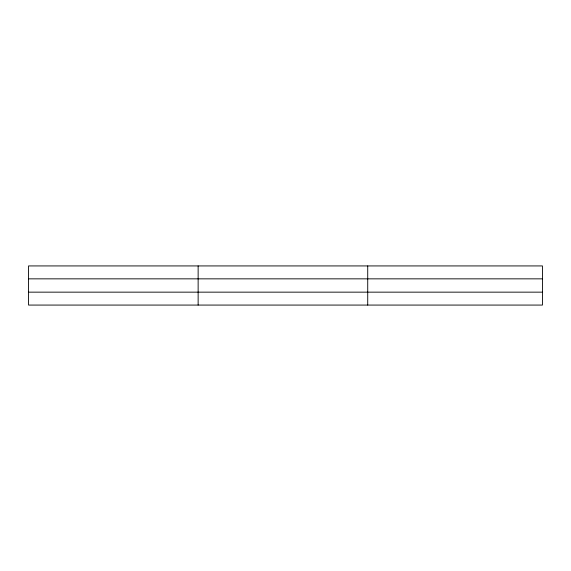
<?xml version="1.0" encoding="UTF-8"?>
<svg xmlns="http://www.w3.org/2000/svg" width="571" height="571" viewBox="0 0 571 571"><rect width="100%" height="100%" fill="white"/><g stroke="black" fill="none" stroke-linecap="round" stroke-linejoin="round"><path stroke-width="0.86" d="M198.137 305.071L198.137 265.929M367.724 305.071L367.724 265.929M542.45 292.152L542.45 305.071L28.55 305.071L28.55 265.929L542.45 265.929L542.45 292.152L28.55 292.152M28.55 278.848L542.45 278.848"/></g></svg>
